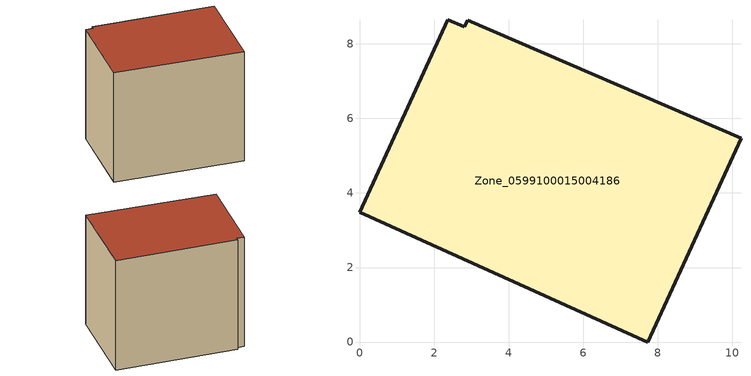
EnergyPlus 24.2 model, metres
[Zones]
Zone_0599100015004186
 floor ground (C_G): 2.81,8.46 2.91,8.63 10.23,5.47 7.73,0 0,3.49 2.36,8.64 z0.76
 wall outside (C_F): 0,3.49 7.73,0 10.23,5.47 2.91,8.63 2.81,8.46 2.36,8.64 0,3.49 z0.76:8.53
 roof outside (C_R): 2.91,8.63 2.81,8.46 2.36,8.64 0,3.49 7.73,0 10.23,5.47 z8.53
[BUILDING]
Pand.0599100015004186: North Axis=0; Terrain=City; Loads Convergence Tolerance Value=0.04; Temperature Convergence Tolerance Value=0.4; Solar Distribution=FullExterior; Maximum Number of Warmup Days=25; Minimum Number of Warmup Days=1
[Site:Location]
Rotterdam.The.Hague.AP_ZH_NLD Design_Conditions: Latitude=51.96; Longitude=4.45; Time Zone=1; Elevation=-4.5
[SITE:GROUNDTEMPERATURE:BUILDINGSURFACE]
18, 18, 18, 18, 18, 18, 18, 18, 18, 18, 18, 18
[MATERIAL] Thermal Absorptance=0.9; Solar Absorptance=0.7; Visible Absorptance=0.7
Name | Roughness | Thickness | Conductivity | Density | Specific Heat
G.TI.1965-1974 | MediumSmooth | 0.15 | 0.882353 | 540 | 1210
F.TI.1965-1974 | Rough | 0.3 | 0.697674 | 1920 | 840
R.TI.1965-1974 | MediumRough | 0.2 | 0.232558 | 1500 | 1000
[CONSTRUCTION]
C_G: G.TI.1965-1974
C_F: F.TI.1965-1974
C_R: R.TI.1965-1974
[ZONE]
Zone_0599100015004186: Type=1; Multiplier=1; Ceiling Height=Autocalculate; Volume=Autocalculate; Floor Area=autocalculate; Part of Total Floor Area=Yes
[ZONEINFILTRATION:DESIGNFLOWRATE]
Infil_Zone_0599100015004186: Zone or ZoneList or Space or SpaceList=Zone_0599100015004186; Schedule=AlwaysOn; Design Flow Rate Calculation Method=Flow/Area; Flow Rate per Floor Area=0.003; Constant Term Coefficient=1; Temperature Term Coefficient=0; Velocity Term Coefficient=0; Velocity Squared Term Coefficient=0
[HVACTEMPLATE:ZONE:IDEALLOADSAIRSYSTEM]
Zone_0599100015004186: Maximum Heating Supply Air Temperature=50; Minimum Cooling Supply Air Temperature=13; Maximum Heating Supply Air Humidity Ratio=0.0156; Minimum Cooling Supply Air Humidity Ratio=0.0077; Heating Limit=NoLimit; Cooling Limit=NoLimit; Dehumidification Control Type=ConstantSensibleHeatRatio; Cooling Sensible Heat Ratio=0.7; Dehumidification Setpoint=60; Humidification Control Type=None; Humidification Setpoint=30; Outdoor Air Method=None; Outdoor Air Flow Rate per Person=0.00944; Outdoor Air Flow Rate per Zone Floor Area=0; Outdoor Air Flow Rate per Zone=0; Demand Controlled Ventilation Type=None; Outdoor Air Economizer Type=NoEconomizer; Heat Recovery Type=None; Sensible Heat Recovery Effectiveness=0.7; Latent Heat Recovery Effectiveness=0.65
[ZONECONTROL:THERMOSTAT]
ThermostatControl_Zone_0599100015004186: Zone or ZoneList=Zone_0599100015004186; Control Type Schedule=DualSetpointControlType; Control 1=Thermostat_Zone_0599100015004186; Temperature Difference Between Cutout And Setpoint=0
[THERMOSTATSETPOINT:DUALSETPOINT]
Thermostat_Zone_0599100015004186: Heating Setpoint Temperature Schedule=HeatingSetpoint_Zone_0599100015004186; Cooling Setpoint Temperature Schedule=CoolingSetpoint_Zone_0599100015004186
[SCHEDULE:COMPACT]
HeatingSetpoint_Zone_0599100015004186: Through: 12/31, For: AllDays, Until: 24:00, 21
CoolingSetpoint_Zone_0599100015004186: Through: 12/31, For: AllDays, Until: 24:00, 24
DualSetpointControlType: Through: 12/31, For: AllDays, Until: 24:00, 4
AlwaysOn: Through: 12/31, For: AllDays, Until: 24:00, 1
